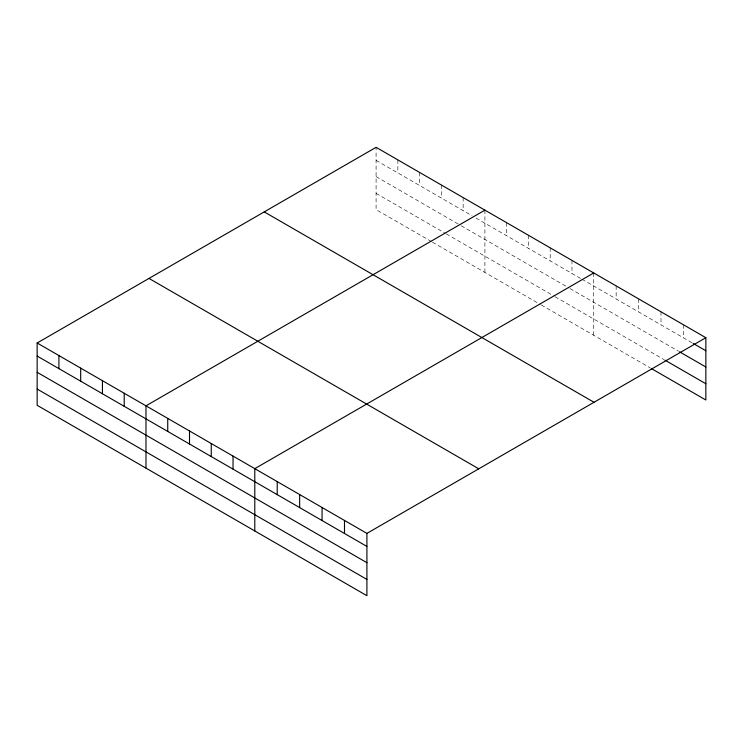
<?xml version="1.0" encoding="UTF-8"?>
<svg xmlns="http://www.w3.org/2000/svg" width="743" height="743" viewBox="0 0 743 743"><rect width="100%" height="100%" fill="white"/><g stroke="black" fill="none" stroke-linecap="round" stroke-linejoin="round"><path stroke-width="0.56" stroke-dasharray="3.71 2.79" d="M431.488 241.596L376.088 209.61L376.088 147.318M376.088 160.358L472.046 215.767M476.003 218.052L580.868 278.597M581.862 279.164L692.197 342.867M376.088 176.611L460.177 225.166M461.162 225.733L568.999 287.996M569.983 288.563L678.554 351.244M376.088 193.356L445.336 233.339M446.329 233.915L554.157 296.169M555.151 296.745L663.926 359.547M432.472 242.172L540.31 304.426M541.294 305.001L650.274 367.915M683.43 324.756L683.43 337.805M661.001 311.809L661.001 324.858M638.581 298.862L638.581 311.911M616.151 285.916L616.151 298.965M593.731 272.969L593.731 335.269M571.971 260.403L571.971 273.452M550.201 247.837L550.201 260.886M528.44 235.271L528.44 248.32M506.67 222.705L506.67 235.754M484.91 210.139L484.91 272.44M463.149 197.582L463.149 210.622M441.379 185.016L441.379 198.056M419.619 172.45L419.619 185.49M397.849 159.884L397.849 172.924"/><path stroke-width="1.11" d="M37.15 342.997L366.912 533.39L366.912 595.682L37.15 405.297L37.15 342.997L376.088 147.318L705.85 337.703L705.85 400.003L651.249 368.482M484.91 210.139L145.972 405.827L145.972 468.127M593.731 272.969L254.793 468.657L254.793 530.957M366.912 533.39L705.85 337.703M693.173 343.433L705.85 350.752M679.529 351.801L705.85 367.005M664.901 360.104L705.85 383.75M264.239 211.894L594.001 402.279M148.999 278.421L478.761 468.814M37.15 356.046L366.912 546.43M37.15 372.299L366.912 562.683M37.15 389.044L366.912 579.429M344.492 520.444L344.492 533.483M322.063 507.497L322.063 520.537M299.643 494.55L299.643 507.59M277.213 481.603L277.213 494.652M233.033 456.091L233.033 469.139M211.263 443.525L211.263 456.574M189.502 430.959L189.502 444.008M167.732 418.393L167.732 431.442M124.211 393.261L124.211 406.31M102.441 380.695L102.441 393.744M80.681 368.129L80.681 381.178M58.911 355.563L58.911 368.612"/></g></svg>
